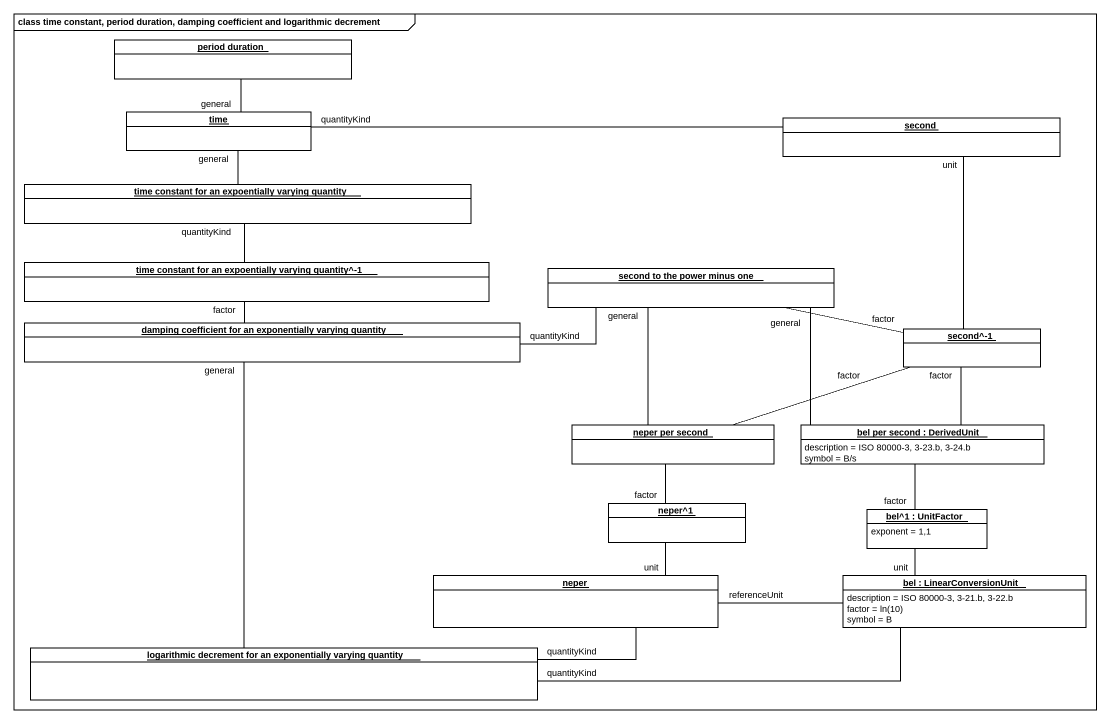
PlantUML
@startuml
mainframe class time constant, period duration, damping coefficient and logarithmic decrement
hide circle
hide empty members
object "period duration" as period_duration #FFFFFF
object time #FFFFFF
object second #FFFFFF
object "time constant for an expoentially varying quantity" as time_constant_for_an #FFFFFF
object "time constant for an expoentially varying quantity^-1" as time_constant_for_an_2 #FFFFFF
object "second to the power minus one" as second_to_the_power_minus #FFFFFF
object "damping coefficient for an exponentially varying quantity" as damping_coefficient_for_an #FFFFFF
object "second^-1" as second_1 #FFFFFF
object "neper per second" as neper_per_second #FFFFFF
object "bel per second : DerivedUnit" as bel_per_second #FFFFFF {
  description = ISO 80000-3, 3-23.b, 3-24.b
  symbol = B/s
}
object "neper^1" as neper_1 #FFFFFF
object "bel^1 : UnitFactor" as bel_1 #FFFFFF {
  exponent = 1,1
}
object neper #FFFFFF
object "bel : LinearConversionUnit" as bel #FFFFFF {
  description = ISO 80000-3, 3-21.b, 3-22.b
  factor = ln(10)
  symbol = B
}
object "logarithmic decrement for an exponentially varying quantity" as logarithmic_decrement_for #FFFFFF
period_duration -- time : general
second -left- time : quantityKind
second -- second_1 : unit
time_constant_for_an -up- time : general
time_constant_for_an -- time_constant_for_an_2 : quantityKind
time_constant_for_an_2 -- damping_coefficient_for_an : factor
second_to_the_power_minus -left- damping_coefficient_for_an : quantityKind
second_to_the_power_minus -- neper_per_second : general
second_to_the_power_minus -- bel_per_second : general
second_1 -left- second_to_the_power_minus : factor
second_1 -left- neper_per_second : factor
second_1 -- bel_per_second : factor
neper_1 -up- neper_per_second : factor
bel_1 -up- bel_per_second : factor
neper -up- neper_1 : unit
neper -right- bel : referenceUnit
neper -left- logarithmic_decrement_for : quantityKind
bel -up- bel_1 : unit
bel -left- logarithmic_decrement_for : quantityKind
logarithmic_decrement_for -up- damping_coefficient_for_an : general
@enduml
